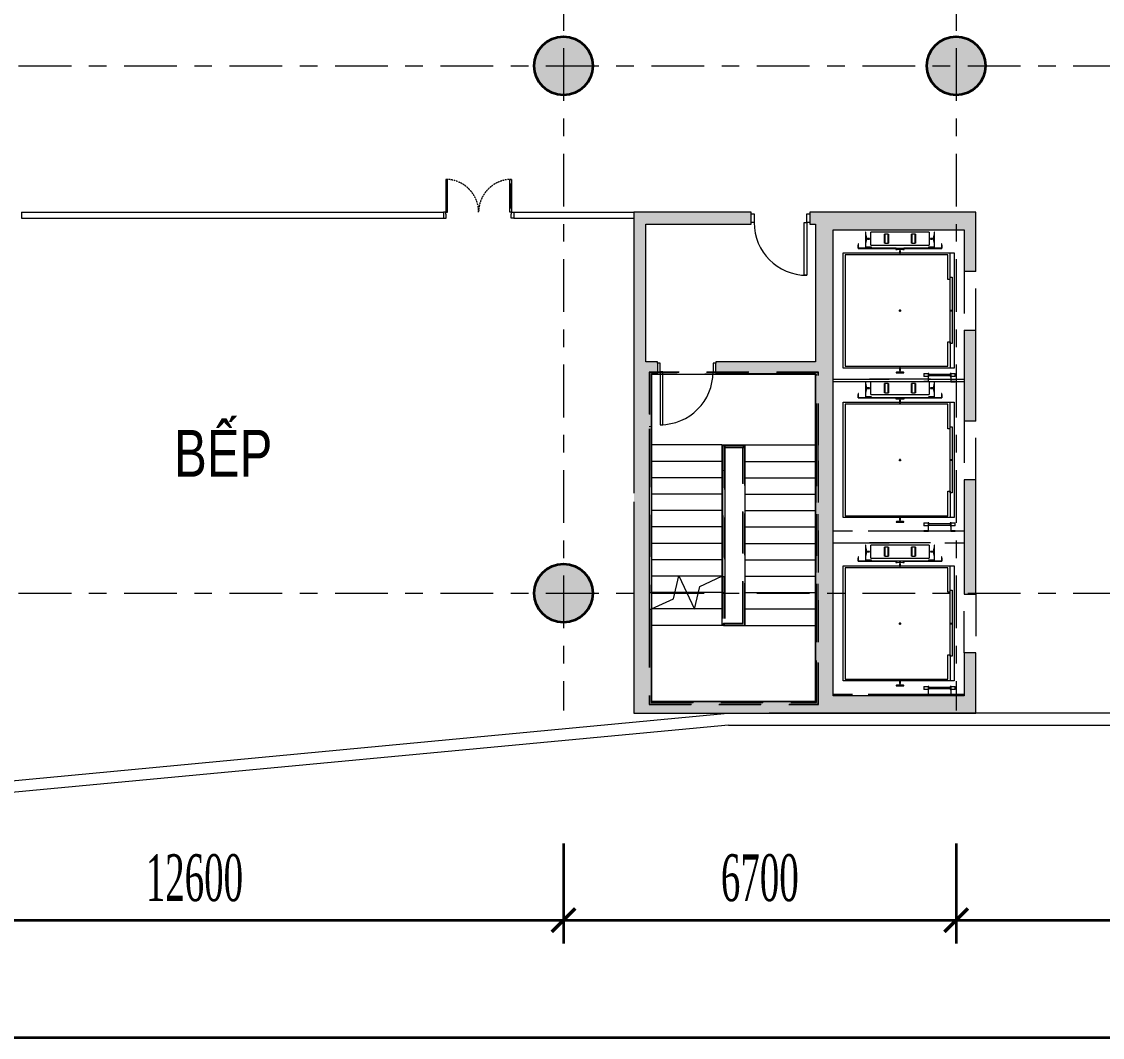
# Model space of a CAD drawing. Header units: millimetres. Extents: x 90964 to 877642, y 656808 to 1438307.
# Drawn here: x 351539 to 369984, y 744473 to 761808 of the extents above; entities that cross this region are included whole.
import ezdxf
from ezdxf.enums import TextEntityAlignment as Align

# ---------------------------------------------------------------- set-up
doc = ezdxf.new("R2010")
doc.units = ezdxf.units.MM
doc.header["$LTSCALE"] = 300
for name, pattern in [('CENTER', [3, 1.5, -0.5, 0.5, -0.5]), ('Dash', [6.35, 3.175, -3.175]), ('HIDDEN2', [0.1875, 0.125, -0.0625]), ('Overhead', [3.96875, 2.38125, -1.5875])]:
    doc.linetypes.add(name, pattern=pattern)
doc.layers.get('Defpoints').update_dxf_attribs({"color": 6})
for name, color, linetype, lineweight in [('A-COT VACH', 2, 'Continuous', 35), ('A-CUA', 25, 'Continuous', 5), ('A-DETL-GENF', 92, 'Overhead', 9), ('A-DETL-MEDM', 33, 'Continuous', 18), ('A-DIM', 125, 'Continuous', 15), ('A-DOOR', 31, 'Continuous', 9), ('A-DOOR-FRAM', 31, 'Continuous', 9), ('A-FLOR-HRAL', 11, 'Continuous', 9), ('A-FLOR-HRAL-MBND', 5, 'Overhead', 9), ('A-GENM', 13, 'Continuous', 9), ('A-HATCH', 251, 'Continuous', 5), ('A-TEXT', 9, 'Continuous', 18), ('A-TRUC', 250, 'CENTER', 5), ('A-WALL', 113, 'Continuous', 9), ('A-WALL-PATT', 111, 'Continuous', 9), ('Q-SPCQ', 91, 'Continuous', 9), ('S-STRS', 31, 'Continuous', 9), ('S-STRS-MBND', 31, 'Overhead', 9)]:
    doc.layers.add(name, color=color, linetype=linetype, lineweight=lineweight)
doc.styles.add('A1-arial', font='arial.ttf', dxfattribs={"width": 0.8})
doc.styles.add('ROMANSssss', font='vntimeh.shx', dxfattribs={"width": 0.55})
doc.dimstyles.new('DIM_1-400 MB', dxfattribs={"dimscale": 400, "dimtxt": 2, "dimasz": 1, "dimexe": 1, "dimexo": 0, "dimgap": 0.8, "dimtad": 1, "dimdec": 0, "dimzin": 0, "dimdsep": 46, "dimtxsty": 'ROMANSssss', "dimblk": 'ARCHTICK', "dimcen": 1, "dimdle": 1, "dimclrd": 256, "dimclre": 256, "dimclrt": 7, "dimadec": 0, "dimazin": 0, "dimtfac": 1, "dimtdec": 0, "dimtix": 1, "dimtofl": 0, "dimtmove": 2, "dimatfit": 3, "dimfxl": 1, "dimtolj": 1, "dimtzin": 0, "dimarcsym": 0})

# ---------------------------------------------------------------- blocks, each defined once
blk = doc.blocks.new('schindler_5500-bim - Lift_one floor-1478749-Option 5 Floor Plans')
at = {"layer": 'A-GENM', "linetype": 'Dash'}
for p, q in [((-1379, -1140), (-1379, 1095)), ((-1379, -1140), (-1379, 1095)), ((1212, 1095), (1212, 942)), ((1212, 1095), (1212, -1140)), ((1212, 866), (1212, 485)), ((1212, 409), (1212, -1140))]:
    blk.add_line(p, q, dxfattribs=at)
at = {"layer": 'A-GENM'}
for p, q in [((-986, -971), (-986, 926)), ((-986, 926), (979, 926)), ((979, 926), (979, 856)), ((979, 926), (979, -971)), ((-534, 856), (-986, 856)), ((-952, 817), (-952, -936)), ((-534, 817), (-952, 817)), ((-534, 816), (-952, 816)), ((-569, 856), (-569, 888)), ((-569, 888), (-3, 888)), ((-3, 856), (-569, 856)), ((-534, 856), (-534, 816)), ((-534, 852), (-534, 817)), ((-3, 888), (-3, 856)), ((2, 856), (2, 888)), ((2, 888), (558, 888)), ((558, 856), (2, 856)), ((533, 816), (533, 856)), ((533, 856), (979, 856)), ((533, 817), (533, 856)), ((533, 856), (979, 856)), ((950, 817), (533, 817)), ((950, 816), (533, 816)), ((558, 888), (558, 856)), ((950, -936), (950, 817)), ((-1078, 587), (-1338, 587)), ((-1338, 587), (-1338, 584)), ((-1338, 584), (-1294, 584)), ((-1294, 584), (-1294, 580)), ((-1294, 580), (-1269, 580)), ((-1269, 580), (-1269, 573)), ((-1269, 573), (-1242, 573)), ((-1265, 576), (-1265, 584)), ((-1265, 584), (-1190, 584)), ((-1190, 584), (-1265, 584)), ((-1265, 584), (-1265, 579)), ((-1259, 576), (-1265, 576)), ((-1262, 577), (-1234, 575)), ((-1242, 573), (-1242, 576)), ((-1232, 573), (-1232, 552)), ((-1224, 552), (-1224, 572)), ((-1221, 575), (-1193, 577)), ((-1213, 576), (-1213, 573)), ((-1213, 573), (-1186, 573)), ((-1190, 576), (-1196, 576)), ((-1190, 584), (-1190, 576)), ((-1190, 579), (-1190, 584)), ((-1186, 580), (-1161, 580)), ((-1186, 573), (-1186, 580)), ((-1161, 580), (-1161, 584)), ((-1161, 584), (-1081, 584)), ((-1063, 714), (-1139, 714)), ((-1139, 714), (-1139, 710)), ((-1139, 710), (-1118, 710)), ((-1118, 710), (-1118, 712)), ((-1118, 712), (-1064, 712)), ((-1081, 584), (-1081, 487)), ((-1078, 487), (-1078, 587)), ((-1064, 712), (-1064, 67)), ((-1063, 71), (-1063, 714)), ((-1379, 522), (-1379, -522)), ((-1379, 500), (-1379, -495)), ((-1338, 500), (-1118, 500)), ((-1338, 500), (-1338, -500)), ((-1232, 534), (-1237, 534)), ((-1232, 552), (-1233, 552)), ((-1233, 552), (-1233, 522)), ((-1233, 522), (-1223, 522)), ((-1223, 552), (-1224, 552)), ((-1223, 522), (-1223, 552)), ((-1218, 534), (-1223, 534)), ((-1118, -500), (-1118, 500)), ((-1081, 487), (-1078, 487)), ((-1305, 266), (-1150, 266)), ((-1305, 266), (-1305, 261)), ((-1305, 261), (-1305, 201)), ((-1150, 261), (-1305, 261)), ((-1305, 201), (-1150, 201)), ((-1305, 201), (-1305, 196)), ((-1150, 196), (-1305, 196)), ((-1150, 266), (-1150, 261)), ((-1150, 201), (-1150, 261)), ((-1150, 201), (-1150, 196)), ((-1064, 67), (-1047, 67)), ((-1043, 71), (-1063, 71)), ((-1053, 64), (-1063, 64)), ((-1063, 64), (-1063, -63)), ((-1045, 10), (-1048, 58)), ((-1047, 67), (-1047, 46)), ((-1047, 46), (-1043, 46)), ((-1043, 46), (-1043, 71)), ((-1022, 5), (-1040, 5)), ((-974, 8), (-1022, 8)), ((-1022, 8), (-1022, 5)), ((-974, -8), (-974, 8)), ((-21, 0), (19, 0)), ((-20, 0), (20, 0)), ((-1, 15), (-1, -15)), ((0, -20), (0, 20)), ((1024, 8), (974, 8)), ((974, 8), (974, -8)), ((1024, 5), (1024, 8)), ((1042, 5), (1024, 5)), ((1050, 59), (1047, 10)), ((1062, 64), (1054, 64)), ((1062, -63), (1062, 64)), ((-1047, -67), (-1064, -67)), ((-1064, -67), (-1064, -712)), ((-1063, -63), (-1052, -63)), ((-1063, -713), (-1063, -71)), ((-1063, -71), (-1043, -71)), ((-1048, -59), (-1045, -10)), ((-1043, -46), (-1047, -46)), ((-1047, -46), (-1047, -67)), ((-1043, -71), (-1043, -46)), ((-1040, -5), (-1022, -5)), ((-1022, -5), (-1022, -8)), ((-1022, -8), (-974, -8)), ((974, -8), (1024, -8)), ((1024, -8), (1024, -5)), ((1024, -5), (1042, -5)), ((1047, -10), (1049, -58)), ((1055, -63), (1062, -63)), ((-1305, -196), (-1150, -196)), ((-1305, -201), (-1305, -196)), ((-1305, -201), (-1305, -261)), ((-1150, -201), (-1305, -201)), ((-1305, -261), (-1150, -261)), ((-1305, -261), (-1305, -266)), ((-1150, -266), (-1305, -266)), ((-1150, -201), (-1150, -196)), ((-1150, -261), (-1150, -201)), ((-1150, -261), (-1150, -266)), ((-1118, -500), (-1338, -500)), ((-1232, -534), (-1237, -534)), ((-1223, -522), (-1233, -522)), ((-1233, -522), (-1233, -552)), ((-1233, -552), (-1232, -552)), ((-1232, -552), (-1232, -573)), ((-1224, -572), (-1224, -552)), ((-1224, -552), (-1223, -552)), ((-1223, -552), (-1223, -522)), ((-1218, -534), (-1223, -534)), ((-1078, -487), (-1081, -487)), ((-1081, -487), (-1081, -584)), ((-1078, -587), (-1078, -487)), ((-1294, -584), (-1338, -584)), ((-1338, -584), (-1338, -587)), ((-1338, -587), (-1078, -587)), ((-1269, -580), (-1294, -580)), ((-1294, -580), (-1294, -584)), ((-1242, -573), (-1269, -573)), ((-1269, -573), (-1269, -580)), ((-1265, -584), (-1265, -576)), ((-1265, -576), (-1255, -576)), ((-1265, -580), (-1265, -584)), ((-1265, -584), (-1190, -584)), ((-1234, -575), (-1262, -577)), ((-1242, -576), (-1242, -573)), ((-1193, -577), (-1221, -575)), ((-1186, -573), (-1213, -573)), ((-1213, -573), (-1213, -576)), ((-1200, -576), (-1190, -576)), ((-1190, -576), (-1190, -584)), ((-1190, -584), (-1190, -580)), ((-1186, -580), (-1186, -573)), ((-1161, -580), (-1186, -580)), ((-1161, -584), (-1161, -580)), ((-1081, -584), (-1161, -584)), ((-1118, -710), (-1139, -710)), ((-1139, -710), (-1139, -713)), ((-1139, -713), (-1063, -713)), ((-1118, -712), (-1118, -710)), ((-1064, -712), (-1118, -712)), ((979, -971), (-986, -971)), ((-952, -936), (950, -936))]:
    blk.add_line(p, q, dxfattribs=at)
for centre, radius, start, end in [((-1262, 580), 2.95, 182.0574, 275.004), ((-1234, 573), 2.64, 0, 90), ((-1221, 572), 2.79, 90, 180), ((-1193, 579), 2.71, 262.5795, 0), ((-1053, 58), 5.01, 0, 90), ((-1040, 10), 4.75, 180, 270), ((1042, 10), 5.01, 270, 0), ((1054, 59), 4.75, 90, 180), ((-1052, -59), 4.75, 270, 0), ((-1040, -10), 5.01, 90, 180), ((1042, -10), 4.75, 0, 90), ((1055, -58), 5.01, 180, 270), ((-1262, -580), 3, 90, 180), ((-1234, -573), 2.84, 270, 360), ((-1221, -572), 3, 180, 270), ((-1193, -580), 2.84, 0, 90)]:
    blk.add_arc(centre, radius, start, end, dxfattribs=at)
at = {"layer": 'Q-SPCQ'}
for p, q in [((1073, 871), (1073, 942)), ((1124, 942), (1073, 942)), ((1124, 942), (1124, 871)), ((1208, 942), (1208, 871)), ((1212, 942), (1208, 942)), ((1212, 866), (1212, 942)), ((1208, 871), (1073, 871)), ((1073, 871), (1073, 866)), ((1073, 866), (1073, 856)), ((1124, 866), (1073, 866)), ((1073, 856), (1124, 856)), ((1089, 856), (1089, 495)), ((1108, 495), (1108, 856)), ((1124, 866), (1212, 866)), ((1124, 856), (1124, 866)), ((1124, 495), (1073, 495)), ((1073, 495), (1073, 485)), ((1073, 485), (1073, 480)), ((1073, 485), (1124, 485)), ((1073, 409), (1073, 480)), ((1073, 480), (1208, 480)), ((1073, 409), (1124, 409)), ((1124, 485), (1124, 495)), ((1212, 485), (1124, 485)), ((1124, 480), (1124, 409)), ((1208, 480), (1208, 409)), ((1208, 409), (1212, 409)), ((1212, 409), (1212, 485)), ((-1045, 15), (-1045, -15)), ((-1055, 0), (-1035, 0))]:
    blk.add_line(p, q, dxfattribs=at)
blk = doc.blocks.new('Railing - Railing-1480369-Option 5 Floor Plans')
at = {"layer": 'A-FLOR-HRAL-MBND'}
for p, q in [((-100059, -9507), (-100176, -9867)), ((-100040, -9545), (-100139, -9848)), ((-99270, -9763), (-100059, -9507)), ((-99280, -9792), (-100040, -9545)), ((-99546, -9705), (-99536, -9677)), ((-97188, -10472), (-99546, -9705)), ((-97150, -10453), (-99536, -9677)), ((-100176, -9867), (-97267, -10813)), ((-100139, -9848), (-97286, -10776)), ((-97286, -10776), (-97188, -10472)), ((-97267, -10813), (-97150, -10453))]:
    blk.add_line(p, q, dxfattribs=at)
blk = doc.blocks.new('Railing - Railing-1480370-Option 5 Floor Plans')
at = {"layer": 'A-FLOR-HRAL-MBND'}
for p, q in [((-100957, -7900), (-101848, -10639)), ((-99682, -8314), (-100957, -7900)), ((-100938, -7937), (-101810, -10620)), ((-99692, -8343), (-100938, -7937)), ((-99425, -8429), (-99692, -8343)), ((-99416, -8401), (-99682, -8314)), ((-99159, -8516), (-99150, -8487)), ((-96762, -9295), (-99159, -8516)), ((-96753, -9267), (-99150, -8487)), ((-96496, -9382), (-96762, -9295)), ((-96487, -9353), (-96753, -9267)), ((-95611, -9669), (-96496, -9382)), ((-95574, -9650), (-96487, -9353)), ((-96484, -12352), (-95611, -9669)), ((-96464, -12390), (-95574, -9650)), ((-101848, -10639), (-100839, -10967)), ((-101810, -10620), (-100830, -10939)), ((-100839, -10967), (-100573, -11054)), ((-100830, -10939), (-100564, -11025)), ((-100573, -11054), (-97644, -12006)), ((-100564, -11025), (-97635, -11978)), ((-97635, -11978), (-96484, -12352)), ((-97644, -12006), (-96464, -12390))]:
    blk.add_line(p, q, dxfattribs=at)
blk = doc.blocks.new('Top Rail Type - Top Rail_Internal_-1480371-Option 5 Floor Plans')
at = {"layer": 'A-FLOR-HRAL'}
for p, q in [((-97138, -10451), (-97600, -10301)), ((-97613, -10339), (-97151, -10489))]:
    blk.add_line(p, q, dxfattribs=at)
at = {"layer": 'A-FLOR-HRAL', "flags": 128}
blk.add_lwpolyline([(-97560, -10339), (-97557, -10336), (-97557, -10332)], dxfattribs=at)
blk = doc.blocks.new('Top Rail Type - Top Rail_Internal_-V14-Option 5 Floor Plans')
at = {"layer": 'A-FLOR-HRAL', "linetype": 'Overhead'}
for p, q in [((-100069, -9519), (-100183, -9871)), ((-100031, -9532), (-100132, -9845)), ((-100031, -9532), (-100069, -9519)), ((-100056, -9545), (-100043, -9507)), ((-99281, -9797), (-100056, -9545)), ((-99269, -9758), (-100043, -9507)), ((-99547, -9710), (-99535, -9672)), ((-97194, -10475), (-99547, -9710)), ((-97144, -10450), (-99535, -9672)), ((-100183, -9871), (-97283, -10814)), ((-100132, -9845), (-97271, -10775)), ((-97296, -10788), (-97194, -10475)), ((-97258, -10801), (-97144, -10450)), ((-97296, -10788), (-97258, -10801)), ((-97271, -10775), (-97283, -10814))]:
    blk.add_line(p, q, dxfattribs=at)
at = {"layer": 'A-FLOR-HRAL'}
for p, q in [((-99269, -9758), (-99281, -9797)), ((-97138, -10451), (-99269, -9758)), ((-97151, -10489), (-99281, -9797)), ((-97151, -10489), (-97138, -10451))]:
    blk.add_line(p, q, dxfattribs=at)
blk = doc.blocks.new('Top Rail Type - Top Rail_Internal_-V15-Option 5 Floor Plans')
at = {"layer": 'A-FLOR-HRAL', "linetype": 'Overhead'}
for p, q in [((-100960, -7893), (-101854, -10642)), ((-99681, -8309), (-100960, -7893)), ((-100934, -7944), (-101804, -10617)), ((-99693, -8347), (-100934, -7944)), ((-99427, -8434), (-99693, -8347)), ((-99414, -8396), (-99681, -8309)), ((-99161, -8521), (-99148, -8482)), ((-96485, -9348), (-99148, -8482)), ((-96498, -9386), (-99161, -8521)), ((-95618, -9673), (-96498, -9386)), ((-95567, -9647), (-96485, -9348)), ((-96487, -12346), (-95618, -9673)), ((-96461, -12396), (-95567, -9647)), ((-101854, -10642), (-100841, -10972)), ((-101804, -10617), (-100829, -10934)), ((-100841, -10972), (-97646, -12011)), ((-100829, -10934), (-97633, -11973)), ((-97633, -11973), (-96487, -12346)), ((-97646, -12011), (-96461, -12396))]:
    blk.add_line(p, q, dxfattribs=at)
at = {"layer": 'A-FLOR-HRAL'}
for p, q in [((-99414, -8396), (-99427, -8434)), ((-97177, -9166), (-99427, -8434)), ((-97164, -9128), (-99414, -8396))]:
    blk.add_line(p, q, dxfattribs=at)
blk = doc.blocks.new('M_Door-Opening - 1000 X 2100mm-720239-Option 5 Floor Plans')
at = {"layer": 'A-DETL-GENF'}
for p, q in [((492, 100), (-508, 100)), ((-508, -100), (492, -100))]:
    blk.add_line(p, q, dxfattribs=at)
at = {"layer": 'A-DETL-MEDM'}
for p, q in [((-508, 100), (-508, -100)), ((492, -100), (492, 100))]:
    blk.add_line(p, q, dxfattribs=at)
blk = doc.blocks.new('M_Door-Opening - 1000 X 2100mm-720273-Option 5 Floor Plans')
at = {"layer": 'A-DETL-GENF'}
for p, q in [((-508, 100), (492, 100)), ((492, -100), (-508, -100))]:
    blk.add_line(p, q, dxfattribs=at)
at = {"layer": 'A-DETL-MEDM'}
for p, q in [((-508, -100), (-508, 100)), ((492, 100), (492, -100))]:
    blk.add_line(p, q, dxfattribs=at)
blk = doc.blocks.new('M_Door-Passage-Single-Flush - M_Door-Passage-Single-Flush-718217-Option 5 Floor Plans')
at = {"layer": 'A-DOOR'}
for p, q in [((450, 981.35), (405, 981.35)), ((405, 981.35), (405, 81.35)), ((450, 81.35), (450, 981.35)), ((405, 81.35), (450, 81.35))]:
    blk.add_line(p, q, dxfattribs=at)
blk.add_arc((450, 81.35), 900, 90, 180, dxfattribs=at)
at = {"layer": 'A-DOOR-FRAM'}
for p, q in [((-450, 81.35), (-500, 81.35)), ((-500, 81.35), (-500, -68.65)), ((-450, -68.65), (-450, 81.35)), ((450, 81.35), (450, -68.65)), ((500, 81.35), (450, 81.35)), ((500, -68.65), (500, 81.35)), ((-500, -68.65), (-450, -68.65)), ((450, -68.65), (500, -68.65))]:
    blk.add_line(p, q, dxfattribs=at)
blk = doc.blocks.new('M_Door-Passage-Single-Flush - M_Door-Passage-Single-Flush-756115-Option 5 Floor Plans')
at = {"layer": 'A-DOOR'}
for p, q in [((405, -81.35), (450, -81.35)), ((405, -981.35), (405, -81.35)), ((450, -81.35), (450, -981.35)), ((450, -981.35), (405, -981.35))]:
    blk.add_line(p, q, dxfattribs=at)
blk.add_arc((450, -81.35), 900, 180, 270, dxfattribs=at)
at = {"layer": 'A-DOOR-FRAM'}
for p, q in [((-500, 68.65), (-450, 68.65)), ((-500, -81.35), (-500, 68.65)), ((-450, 68.65), (-450, -81.35)), ((450, 68.65), (500, 68.65)), ((450, -81.35), (450, 68.65)), ((500, 68.65), (500, -81.35)), ((-450, -81.35), (-500, -81.35)), ((500, -81.35), (450, -81.35))]:
    blk.add_line(p, q, dxfattribs=at)
blk = doc.blocks.new('schindler_5500-bim - Lift_one floor-V5-Option 5 Floor Plans')
at = {"layer": 'A-GENM', "linetype": 'Dash'}
for p, q in [((-1379, 871), (-1379, 1095)), ((-1379, -1140), (-1379, 1095)), ((1212, 1095), (1212, 942)), ((1212, 1095), (1212, -1140)), ((-1379, 485), (-1379, 866)), ((1212, 866), (1212, 485)), ((-1379, -1140), (-1379, 480)), ((1212, 409), (1212, -1140))]:
    blk.add_line(p, q, dxfattribs=at)
at = {"layer": 'A-GENM'}
for p, q in [((-986, -971), (-986, 926)), ((-986, 926), (979, 926)), ((979, 926), (979, 856)), ((979, 926), (979, -971)), ((-534, 856), (-986, 856)), ((-952, 817), (-952, -936)), ((-534, 817), (-952, 817)), ((-534, 816), (-952, 816)), ((-569, 856), (-569, 888)), ((-569, 888), (-3, 888)), ((-3, 856), (-569, 856)), ((-534, 856), (-534, 816)), ((-534, 852), (-534, 817)), ((-3, 888), (-3, 856)), ((2, 856), (2, 888)), ((2, 888), (558, 888)), ((558, 856), (2, 856)), ((533, 816), (533, 856)), ((533, 856), (979, 856)), ((533, 817), (533, 856)), ((533, 856), (979, 856)), ((950, 817), (533, 817)), ((950, 816), (533, 816)), ((558, 888), (558, 856)), ((950, -936), (950, 817)), ((-1078, 587), (-1338, 587)), ((-1338, 587), (-1338, 584)), ((-1338, 584), (-1294, 584)), ((-1294, 584), (-1294, 580)), ((-1294, 580), (-1269, 580)), ((-1269, 580), (-1269, 573)), ((-1269, 573), (-1242, 573)), ((-1265, 576), (-1265, 584)), ((-1265, 584), (-1190, 584)), ((-1190, 584), (-1265, 584)), ((-1265, 584), (-1265, 579)), ((-1259, 576), (-1265, 576)), ((-1262, 577), (-1234, 575)), ((-1242, 573), (-1242, 576)), ((-1232, 573), (-1232, 552)), ((-1224, 552), (-1224, 572)), ((-1221, 575), (-1193, 577)), ((-1213, 576), (-1213, 573)), ((-1213, 573), (-1186, 573)), ((-1190, 576), (-1196, 576)), ((-1190, 584), (-1190, 576)), ((-1190, 579), (-1190, 584)), ((-1186, 580), (-1161, 580)), ((-1186, 573), (-1186, 580)), ((-1161, 580), (-1161, 584)), ((-1161, 584), (-1081, 584)), ((-1063, 714), (-1139, 714)), ((-1139, 714), (-1139, 710)), ((-1139, 710), (-1118, 710)), ((-1118, 710), (-1118, 712)), ((-1118, 712), (-1064, 712)), ((-1081, 584), (-1081, 487)), ((-1078, 487), (-1078, 587)), ((-1064, 712), (-1064, 67)), ((-1063, 71), (-1063, 714)), ((-1379, 522), (-1379, -522)), ((-1379, 500), (-1379, -495)), ((-1338, 500), (-1118, 500)), ((-1338, 500), (-1338, -500)), ((-1232, 534), (-1237, 534)), ((-1232, 552), (-1233, 552)), ((-1233, 552), (-1233, 522)), ((-1233, 522), (-1223, 522)), ((-1223, 552), (-1224, 552)), ((-1223, 522), (-1223, 552)), ((-1218, 534), (-1223, 534)), ((-1118, -500), (-1118, 500)), ((-1081, 487), (-1078, 487)), ((-1305, 266), (-1150, 266)), ((-1305, 266), (-1305, 261)), ((-1305, 261), (-1305, 201)), ((-1150, 261), (-1305, 261)), ((-1305, 201), (-1150, 201)), ((-1305, 201), (-1305, 196)), ((-1150, 196), (-1305, 196)), ((-1150, 266), (-1150, 261)), ((-1150, 201), (-1150, 261)), ((-1150, 201), (-1150, 196)), ((-1064, 67), (-1047, 67)), ((-1043, 71), (-1063, 71)), ((-1053, 64), (-1063, 64)), ((-1063, 64), (-1063, -63)), ((-1045, 10), (-1048, 58)), ((-1047, 67), (-1047, 46)), ((-1047, 46), (-1043, 46)), ((-1043, 46), (-1043, 71)), ((-1022, 5), (-1040, 5)), ((-974, 8), (-1022, 8)), ((-1022, 8), (-1022, 5)), ((-974, -8), (-974, 8)), ((-21, 0), (19, 0)), ((-20, 0), (20, 0)), ((-1, 15), (-1, -15)), ((0, -20), (0, 20)), ((1024, 8), (974, 8)), ((974, 8), (974, -8)), ((1024, 5), (1024, 8)), ((1042, 5), (1024, 5)), ((1050, 59), (1047, 10)), ((1062, 64), (1054, 64)), ((1062, -63), (1062, 64)), ((-1047, -67), (-1064, -67)), ((-1064, -67), (-1064, -712)), ((-1063, -63), (-1052, -63)), ((-1063, -713), (-1063, -71)), ((-1063, -71), (-1043, -71)), ((-1048, -59), (-1045, -10)), ((-1043, -46), (-1047, -46)), ((-1047, -46), (-1047, -67)), ((-1043, -71), (-1043, -46)), ((-1040, -5), (-1022, -5)), ((-1022, -5), (-1022, -8)), ((-1022, -8), (-974, -8)), ((974, -8), (1024, -8)), ((1024, -8), (1024, -5)), ((1024, -5), (1042, -5)), ((1047, -10), (1049, -58)), ((1055, -63), (1062, -63)), ((-1305, -196), (-1150, -196)), ((-1305, -201), (-1305, -196)), ((-1305, -201), (-1305, -261)), ((-1150, -201), (-1305, -201)), ((-1305, -261), (-1150, -261)), ((-1305, -261), (-1305, -266)), ((-1150, -266), (-1305, -266)), ((-1150, -201), (-1150, -196)), ((-1150, -261), (-1150, -201)), ((-1150, -261), (-1150, -266)), ((-1118, -500), (-1338, -500)), ((-1232, -534), (-1237, -534)), ((-1223, -522), (-1233, -522)), ((-1233, -522), (-1233, -552)), ((-1233, -552), (-1232, -552)), ((-1232, -552), (-1232, -573)), ((-1224, -572), (-1224, -552)), ((-1224, -552), (-1223, -552)), ((-1223, -552), (-1223, -522)), ((-1218, -534), (-1223, -534)), ((-1078, -487), (-1081, -487)), ((-1081, -487), (-1081, -584)), ((-1078, -587), (-1078, -487)), ((-1294, -584), (-1338, -584)), ((-1338, -584), (-1338, -587)), ((-1338, -587), (-1078, -587)), ((-1269, -580), (-1294, -580)), ((-1294, -580), (-1294, -584)), ((-1242, -573), (-1269, -573)), ((-1269, -573), (-1269, -580)), ((-1265, -584), (-1265, -576)), ((-1265, -576), (-1255, -576)), ((-1265, -580), (-1265, -584)), ((-1265, -584), (-1190, -584)), ((-1234, -575), (-1262, -577)), ((-1242, -576), (-1242, -573)), ((-1193, -577), (-1221, -575)), ((-1186, -573), (-1213, -573)), ((-1213, -573), (-1213, -576)), ((-1200, -576), (-1190, -576)), ((-1190, -576), (-1190, -584)), ((-1190, -584), (-1190, -580)), ((-1186, -580), (-1186, -573)), ((-1161, -580), (-1186, -580)), ((-1161, -584), (-1161, -580)), ((-1081, -584), (-1161, -584)), ((-1118, -710), (-1139, -710)), ((-1139, -710), (-1139, -713)), ((-1139, -713), (-1063, -713)), ((-1118, -712), (-1118, -710)), ((-1064, -712), (-1118, -712)), ((979, -971), (-986, -971)), ((-952, -936), (950, -936))]:
    blk.add_line(p, q, dxfattribs=at)
for centre, radius, start, end in [((-1262, 580), 2.95, 182.0574, 275.004), ((-1234, 573), 2.64, 0, 90), ((-1221, 572), 2.79, 90, 180), ((-1193, 579), 2.71, 262.5795, 0), ((-1053, 58), 5.01, 0, 90), ((-1040, 10), 4.75, 180, 270), ((1042, 10), 5.01, 270, 0), ((1054, 59), 4.75, 90, 180), ((-1052, -59), 4.75, 270, 0), ((-1040, -10), 5.01, 90, 180), ((1042, -10), 4.75, 0, 90), ((1055, -58), 5.01, 180, 270), ((-1262, -580), 3, 90, 180), ((-1234, -573), 2.84, 270, 360), ((-1221, -572), 3, 180, 270), ((-1193, -580), 2.84, 0, 90)]:
    blk.add_arc(centre, radius, start, end, dxfattribs=at)
at = {"layer": 'Q-SPCQ'}
for p, q in [((1073, 871), (1073, 942)), ((1124, 942), (1073, 942)), ((1124, 942), (1124, 871)), ((1208, 942), (1208, 871)), ((1212, 942), (1208, 942)), ((1212, 866), (1212, 942)), ((1208, 871), (1073, 871)), ((1073, 871), (1073, 866)), ((1073, 866), (1073, 856)), ((1124, 866), (1073, 866)), ((1073, 856), (1124, 856)), ((1089, 856), (1089, 495)), ((1108, 495), (1108, 856)), ((1124, 866), (1212, 866)), ((1124, 856), (1124, 866)), ((1124, 495), (1073, 495)), ((1073, 495), (1073, 485)), ((1073, 485), (1073, 480)), ((1073, 485), (1124, 485)), ((1073, 409), (1073, 480)), ((1073, 480), (1208, 480)), ((1073, 409), (1124, 409)), ((1124, 485), (1124, 495)), ((1212, 485), (1124, 485)), ((1124, 480), (1124, 409)), ((1208, 480), (1208, 409)), ((1208, 409), (1212, 409)), ((1212, 409), (1212, 485)), ((-1045, 15), (-1045, -15)), ((-1055, 0), (-1035, 0))]:
    blk.add_line(p, q, dxfattribs=at)
blk = doc.blocks.new('schindler_5500-bim - Lift_one floor-V6-Option 5 Floor Plans')
at = {"layer": 'A-GENM'}
for p, q in [((-986, -971), (-986, 926)), ((-986, 926), (979, 926)), ((979, 926), (979, 856)), ((979, 926), (979, -971)), ((-534, 856), (-986, 856)), ((-952, 817), (-952, -936)), ((-534, 817), (-952, 817)), ((-534, 816), (-952, 816)), ((-569, 856), (-569, 888)), ((-569, 888), (-3, 888)), ((-3, 856), (-569, 856)), ((-534, 856), (-534, 816)), ((-534, 852), (-534, 817)), ((-3, 888), (-3, 856)), ((2, 856), (2, 888)), ((2, 888), (558, 888)), ((558, 856), (2, 856)), ((533, 816), (533, 856)), ((533, 856), (979, 856)), ((533, 817), (533, 856)), ((533, 856), (979, 856)), ((950, 817), (533, 817)), ((950, 816), (533, 816)), ((558, 888), (558, 856)), ((950, -936), (950, 817)), ((-1078, 587), (-1338, 587)), ((-1338, 587), (-1338, 584)), ((-1338, 584), (-1294, 584)), ((-1294, 584), (-1294, 580)), ((-1294, 580), (-1269, 580)), ((-1269, 580), (-1269, 573)), ((-1269, 573), (-1242, 573)), ((-1265, 576), (-1265, 584)), ((-1265, 584), (-1190, 584)), ((-1190, 584), (-1265, 584)), ((-1265, 584), (-1265, 579)), ((-1259, 576), (-1265, 576)), ((-1262, 577), (-1234, 575)), ((-1242, 573), (-1242, 576)), ((-1232, 573), (-1232, 552)), ((-1224, 552), (-1224, 572)), ((-1221, 575), (-1193, 577)), ((-1213, 576), (-1213, 573)), ((-1213, 573), (-1186, 573)), ((-1190, 576), (-1196, 576)), ((-1190, 584), (-1190, 576)), ((-1190, 579), (-1190, 584)), ((-1186, 580), (-1161, 580)), ((-1186, 573), (-1186, 580)), ((-1161, 580), (-1161, 584)), ((-1161, 584), (-1081, 584)), ((-1063, 714), (-1139, 714)), ((-1139, 714), (-1139, 710)), ((-1139, 710), (-1118, 710)), ((-1118, 710), (-1118, 712)), ((-1118, 712), (-1064, 712)), ((-1081, 584), (-1081, 487)), ((-1078, 487), (-1078, 587)), ((-1064, 712), (-1064, 67)), ((-1063, 71), (-1063, 714)), ((-1338, 500), (-1118, 500)), ((-1338, 500), (-1338, -500)), ((-1232, 534), (-1237, 534)), ((-1232, 552), (-1233, 552)), ((-1233, 552), (-1233, 522)), ((-1233, 522), (-1223, 522)), ((-1223, 552), (-1224, 552)), ((-1223, 522), (-1223, 552)), ((-1218, 534), (-1223, 534)), ((-1118, -500), (-1118, 500)), ((-1081, 487), (-1078, 487)), ((-1305, 266), (-1150, 266)), ((-1305, 266), (-1305, 261)), ((-1305, 261), (-1305, 201)), ((-1150, 261), (-1305, 261)), ((-1305, 201), (-1150, 201)), ((-1305, 201), (-1305, 196)), ((-1150, 196), (-1305, 196)), ((-1150, 266), (-1150, 261)), ((-1150, 201), (-1150, 261)), ((-1150, 201), (-1150, 196)), ((-1064, 67), (-1047, 67)), ((-1043, 71), (-1063, 71)), ((-1053, 64), (-1063, 64)), ((-1063, 64), (-1063, -63)), ((-1045, 10), (-1048, 58)), ((-1047, 67), (-1047, 46)), ((-1047, 46), (-1043, 46)), ((-1043, 46), (-1043, 71)), ((-1022, 5), (-1040, 5)), ((-974, 8), (-1022, 8)), ((-1022, 8), (-1022, 5)), ((-974, -8), (-974, 8)), ((-21, 0), (19, 0)), ((-20, 0), (20, 0)), ((-1, 15), (-1, -15)), ((0, -20), (0, 20)), ((1024, 8), (974, 8)), ((974, 8), (974, -8)), ((1024, 5), (1024, 8)), ((1042, 5), (1024, 5)), ((1050, 59), (1047, 10)), ((1062, 64), (1054, 64)), ((1062, -63), (1062, 64)), ((-1047, -67), (-1064, -67)), ((-1064, -67), (-1064, -712)), ((-1063, -63), (-1052, -63)), ((-1063, -713), (-1063, -71)), ((-1063, -71), (-1043, -71)), ((-1048, -59), (-1045, -10)), ((-1043, -46), (-1047, -46)), ((-1047, -46), (-1047, -67)), ((-1043, -71), (-1043, -46)), ((-1040, -5), (-1022, -5)), ((-1022, -5), (-1022, -8)), ((-1022, -8), (-974, -8)), ((974, -8), (1024, -8)), ((1024, -8), (1024, -5)), ((1024, -5), (1042, -5)), ((1047, -10), (1049, -58)), ((1055, -63), (1062, -63)), ((-1305, -196), (-1150, -196)), ((-1305, -201), (-1305, -196)), ((-1305, -201), (-1305, -261)), ((-1150, -201), (-1305, -201)), ((-1305, -261), (-1150, -261)), ((-1305, -261), (-1305, -266)), ((-1150, -266), (-1305, -266)), ((-1150, -201), (-1150, -196)), ((-1150, -261), (-1150, -201)), ((-1150, -261), (-1150, -266)), ((-1118, -500), (-1338, -500)), ((-1232, -534), (-1237, -534)), ((-1223, -522), (-1233, -522)), ((-1233, -522), (-1233, -552)), ((-1233, -552), (-1232, -552)), ((-1232, -552), (-1232, -573)), ((-1224, -572), (-1224, -552)), ((-1224, -552), (-1223, -552)), ((-1223, -552), (-1223, -522)), ((-1218, -534), (-1223, -534)), ((-1078, -487), (-1081, -487)), ((-1081, -487), (-1081, -584)), ((-1078, -587), (-1078, -487)), ((-1294, -584), (-1338, -584)), ((-1338, -584), (-1338, -587)), ((-1338, -587), (-1078, -587)), ((-1269, -580), (-1294, -580)), ((-1294, -580), (-1294, -584)), ((-1242, -573), (-1269, -573)), ((-1269, -573), (-1269, -580)), ((-1265, -584), (-1265, -576)), ((-1265, -576), (-1255, -576)), ((-1265, -580), (-1265, -584)), ((-1265, -584), (-1190, -584)), ((-1234, -575), (-1262, -577)), ((-1242, -576), (-1242, -573)), ((-1193, -577), (-1221, -575)), ((-1186, -573), (-1213, -573)), ((-1213, -573), (-1213, -576)), ((-1200, -576), (-1190, -576)), ((-1190, -576), (-1190, -584)), ((-1190, -584), (-1190, -580)), ((-1186, -580), (-1186, -573)), ((-1161, -580), (-1186, -580)), ((-1161, -584), (-1161, -580)), ((-1081, -584), (-1161, -584)), ((-1118, -710), (-1139, -710)), ((-1139, -710), (-1139, -713)), ((-1139, -713), (-1063, -713)), ((-1118, -712), (-1118, -710)), ((-1064, -712), (-1118, -712)), ((979, -971), (-986, -971)), ((-952, -936), (950, -936))]:
    blk.add_line(p, q, dxfattribs=at)
at = {"layer": 'A-GENM', "linetype": 'Dash'}
for p, q in [((1212, 1095), (1212, 942)), ((1212, 1095), (1212, 587)), ((1212, 866), (1212, 587)), ((1212, 584), (1212, 500)), ((1212, 584), (1212, 500)), ((1212, -500), (1212, -584)), ((1212, -500), (1212, -584)), ((1212, -587), (1212, -1140)), ((1212, -587), (1212, -1140))]:
    blk.add_line(p, q, dxfattribs=at)
at = {"layer": 'A-GENM'}
for centre, radius, start, end in [((-1262, 580), 2.95, 182.0574, 275.004), ((-1234, 573), 2.64, 0, 90), ((-1221, 572), 2.79, 90, 180), ((-1193, 579), 2.71, 262.5795, 0), ((-1053, 58), 5.01, 0, 90), ((-1040, 10), 4.75, 180, 270), ((1042, 10), 5.01, 270, 0), ((1054, 59), 4.75, 90, 180), ((-1052, -59), 4.75, 270, 0), ((-1040, -10), 5.01, 90, 180), ((1042, -10), 4.75, 0, 90), ((1055, -58), 5.01, 180, 270), ((-1262, -580), 3, 90, 180), ((-1234, -573), 2.84, 270, 360), ((-1221, -572), 3, 180, 270), ((-1193, -580), 2.84, 0, 90)]:
    blk.add_arc(centre, radius, start, end, dxfattribs=at)
at = {"layer": 'Q-SPCQ'}
for p, q in [((1073, 871), (1073, 942)), ((1124, 942), (1073, 942)), ((1124, 942), (1124, 871)), ((1208, 942), (1208, 871)), ((1212, 942), (1208, 942)), ((1212, 866), (1212, 942)), ((1208, 871), (1073, 871)), ((1073, 871), (1073, 866)), ((1073, 866), (1073, 856)), ((1124, 866), (1073, 866)), ((1073, 856), (1124, 856)), ((1089, 856), (1089, 495)), ((1108, 495), (1108, 856)), ((1124, 866), (1212, 866)), ((1124, 856), (1124, 866)), ((1124, 495), (1073, 495)), ((1073, 495), (1073, 485)), ((1073, 485), (1073, 480)), ((1073, 485), (1124, 485)), ((1073, 409), (1073, 480)), ((1073, 480), (1208, 480)), ((1073, 409), (1124, 409)), ((1124, 485), (1124, 495)), ((1212, 485), (1124, 485)), ((1124, 480), (1124, 409)), ((1208, 480), (1208, 409)), ((1208, 409), (1212, 409)), ((-1045, 15), (-1045, -15)), ((-1055, 0), (-1035, 0))]:
    blk.add_line(p, q, dxfattribs=at)
blk = doc.blocks.new('_ArchTick')
at = {"color": 0, "linetype": 'ByBlock', "const_width": 0.15}
blk.add_lwpolyline([(-0.5, -0.5), (0.5, 0.5)], dxfattribs=at)
blk = doc.blocks.new('*D327')
at = {"layer": 'A-DIM', "lineweight": -2, "transparency": 16777216}
for p, q in [((335588, 1095259), (335588, 1091552)), ((411988, 1095259), (411988, 1091552)), ((335188, 1091952), (412388, 1091952))]:
    blk.add_line(p, q, dxfattribs=at)
at = {"layer": 'Defpoints', "color": 0, "transparency": 16777216}
for p in [(335588, 1095259), (411988, 1095259), (411988, 1091952)]:
    blk.add_point(p, dxfattribs=at)
at = {"layer": 'A-DIM', "lineweight": -2, "transparency": 16777216, "xscale": 400, "yscale": 400, "zscale": 400, "rotation": 180}
blk.add_blockref('_ArchTick', (335588, 1091952), dxfattribs=at)
at = {"layer": 'A-DIM', "lineweight": -2, "transparency": 16777216, "xscale": 400, "yscale": 400, "zscale": 400}
blk.add_blockref('_ArchTick', (411988, 1091952), dxfattribs=at)
at = {"layer": 'A-DIM', "color": 7, "transparency": 16777216, "insert": (373788, 1092672), "char_height": 800, "attachment_point": 5, "style": 'ROMANSssss'}
blk.add_mtext('\\A1;76400', dxfattribs=at)
blk = doc.blocks.new('*D329')
at = {"layer": 'A-DIM', "lineweight": -2, "transparency": 16777216}
for p, q in [((348188, 1095259), (348188, 1093552)), ((360788, 1095259), (360788, 1093552)), ((347788, 1093952), (361188, 1093952))]:
    blk.add_line(p, q, dxfattribs=at)
at = {"layer": 'Defpoints', "color": 0, "transparency": 16777216}
for p in [(348188, 1095259), (360788, 1095259), (360788, 1093952)]:
    blk.add_point(p, dxfattribs=at)
at = {"layer": 'A-DIM', "lineweight": -2, "transparency": 16777216, "xscale": 400, "yscale": 400, "zscale": 400, "rotation": 180}
blk.add_blockref('_ArchTick', (348188, 1093952), dxfattribs=at)
at = {"layer": 'A-DIM', "lineweight": -2, "transparency": 16777216, "xscale": 400, "yscale": 400, "zscale": 400}
blk.add_blockref('_ArchTick', (360788, 1093952), dxfattribs=at)
at = {"layer": 'A-DIM', "color": 7, "transparency": 16777216, "insert": (354488, 1094672), "char_height": 800, "attachment_point": 5, "style": 'ROMANSssss'}
blk.add_mtext('\\A1;12600', dxfattribs=at)
blk = doc.blocks.new('*D330')
at = {"layer": 'A-DIM', "lineweight": -2, "transparency": 16777216}
for p, q in [((360788, 1095259), (360788, 1093552)), ((367488, 1095259), (367488, 1093552)), ((360388, 1093952), (367888, 1093952))]:
    blk.add_line(p, q, dxfattribs=at)
at = {"layer": 'Defpoints', "color": 0, "transparency": 16777216}
for p in [(360788, 1095259), (367488, 1095259), (367488, 1093952)]:
    blk.add_point(p, dxfattribs=at)
at = {"layer": 'A-DIM', "lineweight": -2, "transparency": 16777216, "xscale": 400, "yscale": 400, "zscale": 400, "rotation": 180}
blk.add_blockref('_ArchTick', (360788, 1093952), dxfattribs=at)
at = {"layer": 'A-DIM', "lineweight": -2, "transparency": 16777216, "xscale": 400, "yscale": 400, "zscale": 400}
blk.add_blockref('_ArchTick', (367488, 1093952), dxfattribs=at)
at = {"layer": 'A-DIM', "color": 7, "transparency": 16777216, "insert": (364138, 1094672), "char_height": 800, "attachment_point": 5, "style": 'ROMANSssss'}
blk.add_mtext('\\A1;6700', dxfattribs=at)
blk = doc.blocks.new('*D331')
at = {"layer": 'A-DIM', "lineweight": -2, "transparency": 16777216}
for p, q in [((367488, 1095259), (367488, 1093552)), ((380088, 1095259), (380088, 1093552)), ((367088, 1093952), (380488, 1093952))]:
    blk.add_line(p, q, dxfattribs=at)
at = {"layer": 'Defpoints', "color": 0, "transparency": 16777216}
for p in [(367488, 1095259), (380088, 1095259), (380088, 1093952)]:
    blk.add_point(p, dxfattribs=at)
at = {"layer": 'A-DIM', "lineweight": -2, "transparency": 16777216, "xscale": 400, "yscale": 400, "zscale": 400, "rotation": 180}
blk.add_blockref('_ArchTick', (367488, 1093952), dxfattribs=at)
at = {"layer": 'A-DIM', "lineweight": -2, "transparency": 16777216, "xscale": 400, "yscale": 400, "zscale": 400}
blk.add_blockref('_ArchTick', (380088, 1093952), dxfattribs=at)
at = {"layer": 'A-DIM', "color": 7, "transparency": 16777216, "insert": (373788, 1094672), "char_height": 800, "attachment_point": 5, "style": 'ROMANSssss'}
blk.add_mtext('\\A1;12600', dxfattribs=at)
blk = doc.blocks.new('*U141')
for p, q in [((-1510, 650), (-1550, 650)), ((-1530, 100), (-1530, 650)), ((-90, 650), (-50, 650)), ((-70, 100), (-70, 650)), ((-1510, 100), (-1550, 100)), ((-90, 100), (-50, 100))]:
    blk.add_line(p, q)
for points in [[(-1550, 0), (-1510, 0), (-1510, 750), (-1550, 750)], [(-50, 0), (-90, 0), (-90, 750), (-50, 750)], [(0, -133), (-60, -133), (-60, -40), (-50, -40), (-50, 0), (0, 0)], [(-1600, -133), (-1540, -133), (-1540, -40), (-1550, -40), (-1550, 0), (-1600, 0)]]:
    blk.add_lwpolyline(points, close=True)
at = {"linetype": 'HIDDEN2'}
for centre, start, end in [((-1550, 0), 0, 90), ((-50, 0), 90, 180)]:
    blk.add_arc(centre, 750, start, end, dxfattribs=at)
blk = doc.blocks.new('DIM TC')
at = {"layer": 'A-DIM'}
for base, p1, p2, picture, middle in [((411987.6, 1091952.2), (335587.6, 1095259.5), (411987.6, 1095259.5), '*D327', (373787.6, 1092672.2)), ((360787.7, 1093952.2), (348187.6, 1095259.5), (360787.7, 1095259.5), '*D329', (354487.7, 1094672.2)), ((367487.6, 1093952.2), (360787.7, 1095259.5), (367487.6, 1095259.5), '*D330', (364137.6, 1094672.2)), ((380087.6, 1093952.2), (367487.6, 1095259.5), (380087.6, 1095259.5), '*D331', (373787.6, 1094672.2))]:
    dim = blk.add_linear_dim(base=base, p1=p1, p2=p2, dimstyle='DIM_1-400 MB', dxfattribs=at)
    dim.commit()
    dim.dimension.update_dxf_attribs({"geometry": picture, "text_midpoint": middle})

msp = doc.modelspace()

# ---------------------------------------------------------------- hatches: boundary and pattern name
at = {"layer": 'A-HATCH'}
h = msp.add_hatch(color=256, dxfattribs=at)
h.dxf.hatch_style = 1
edge = h.paths.add_edge_path()
edge.add_arc((380087.6, 761053.8), 500, 0, 360)
edge = h.paths.add_edge_path()
edge.add_arc((367487.6, 761053.8), 500, 0, 360)
edge = h.paths.add_edge_path()
edge.add_arc((360787.7, 761053.8), 500, 0, 360)
edge = h.paths.add_edge_path()
edge.add_arc((360787.7, 752053.8), 500, 0, 360)
edge = h.paths.add_edge_path()
edge.add_arc((348187.6, 752053.8), 500, 0, 360)
edge = h.paths.add_edge_path()
edge.add_arc((348187.6, 761053.8), 500, 0, 360)
edge = h.paths.add_edge_path()
edge.add_arc((348187.6, 770053.8), 500, 0, 360)
edge = h.paths.add_edge_path()
edge.add_arc((354487.7, 777437.4), 500, 0, 360)
edge = h.paths.add_edge_path()
edge.add_arc((360787.7, 770053.8), 500, 0, 360)
at = {"layer": 'A-WALL-PATT'}
h = msp.add_hatch(color=256, dxfattribs=at)
h.paths.add_polyline_path([(365389.6, 758353.8), (365389.6, 758553.8), (364989.6, 758553.8), (364989.6, 758353.8), (365089.6, 758353.8)], flags=0)
h.paths.add_polyline_path([(363989.6, 758553.8), (361989.6, 758553.8), (361989.6, 758353.8), (363989.6, 758353.8), (363989.6, 758528.8)], flags=0)
for points in [[(367624.6, 758553.8), (365389.6, 758553.8), (365389.6, 758253.8), (367624.6, 758253.8)], [(362189.6, 758353.8), (361989.6, 758353.8), (361989.6, 756003.8), (362189.6, 756003.8)], [(365389.6, 758253.8), (365389.6, 758353.8), (365089.6, 758353.8), (365089.6, 756003.8), (365389.6, 756003.8), (365389.6, 758125.1)], [(365389.6, 750203.8), (365389.6, 755803.8), (365089.6, 755803.8), (365089.6, 750203.8)], [(365389.6, 750003.8), (365389.6, 750203.8), (361989.6, 750203.8), (361989.6, 750003.8), (363416.3, 750003.8)], [(367624.6, 750303.8), (365389.6, 750303.8), (365389.6, 750003.8), (367624.6, 750003.8)]]:
    msp.add_hatch(color=256, dxfattribs=at).paths.add_polyline_path(points, flags=0)
h = msp.add_hatch(color=256, dxfattribs=at)
h.paths.add_polyline_path([(367824.6, 758553.8), (367624.6, 758553.8), (367624.6, 757540.8), (367824.6, 757540.8)], flags=0)
h.paths.add_polyline_path([(367824.6, 756540.8), (367624.6, 756540.8), (367624.6, 754990.8), (367824.6, 754990.8)], flags=0)
h.paths.add_polyline_path([(367824.6, 753990.8), (367624.6, 753990.8), (367624.6, 752034.7), (367824.6, 752034.7), (367824.6, 752145.6)], flags=0)
h.paths.add_polyline_path([(367824.6, 751034.7), (367624.6, 751034.7), (367624.6, 750003.8), (367824.6, 750003.8)], flags=0)
h = msp.add_hatch(color=256, dxfattribs=at)
h.paths.add_polyline_path([(362289.6, 750203.8), (362289.6, 756003.8), (361989.6, 756003.8), (361989.6, 750203.8), (362279.2, 750203.8)], flags=0)
h.paths.add_polyline_path([(362284.2, 753341.5), (362284.2, 751784), (362244.2, 751784), (362244.2, 754149.1), (362284.2, 754149.1), (362284.2, 753939.4)], flags=0)
h = msp.add_hatch(color=256, dxfattribs=at)
h.paths.add_polyline_path([(365389.6, 756003.8), (363389.6, 756003.8), (363389.6, 755803.8), (365389.6, 755803.8)], flags=0)
h.paths.add_polyline_path([(362389.6, 755828.8), (362389.6, 756003.8), (362289.6, 756003.8), (362289.6, 755803.8), (362389.6, 755803.8)], flags=0)

# ---------------------------------------------------------------- linework, layer by layer
at = {"layer": 'A-COT VACH'}
for centre in [(360787.7, 761053.8), (367487.6, 761053.8), (360787.7, 752053.8)]:
    msp.add_circle(centre, 500, dxfattribs=at)
at = {"layer": 'A-TRUC', "ltscale": 2}
for p, q in [((360787.7, 781153.8), (360787.7, 750053.8)), ((367487.6, 781153.8), (367487.6, 750053.8)), ((333487.6, 761053.8), (414087.6, 761053.8)), ((333487.6, 752053.8), (414087.6, 752053.8))]:
    msp.add_line(p, q, dxfattribs=at)
at = {"layer": 'A-WALL'}
for p, q in [((351538.6, 758553.8), (351538.6, 758453.8)), ((358738.6, 758553.8), (358738.6, 758453.8)), ((359938.6, 758553.8), (359938.6, 758453.8))]:
    msp.add_line(p, q, dxfattribs=at)
at = {"layer": 'A-WALL', "lineweight": 18}
for p, q in [((363989.6, 758553.8), (361989.6, 758553.8)), ((361989.6, 758553.8), (361989.6, 753761.4)), ((363989.6, 758528.8), (363989.6, 758553.8)), ((364989.6, 758553.8), (364989.6, 758528.8)), ((367824.6, 758553.8), (364989.6, 758553.8)), ((367824.6, 757540.8), (367824.6, 758553.8)), ((362189.6, 758353.8), (363989.6, 758353.8)), ((362189.6, 756003.8), (362189.6, 758353.8)), ((363989.6, 758353.8), (363989.6, 758378.8)), ((364989.6, 758378.8), (364989.6, 758353.8)), ((364989.6, 758353.8), (365089.6, 758353.8)), ((365089.6, 758353.8), (365089.6, 756003.8)), ((365389.6, 756003.8), (365389.6, 758253.8)), ((365389.6, 758253.8), (367624.6, 758253.8)), ((367624.6, 758253.8), (367624.6, 757540.8)), ((367624.6, 756540.8), (367624.6, 754990.8)), ((367824.6, 754990.8), (367824.6, 756540.8)), ((362389.6, 756003.8), (362189.6, 756003.8)), ((362389.6, 755978.8), (362389.6, 756003.8)), ((365089.6, 756003.8), (363389.6, 756003.8)), ((363389.6, 756003.8), (363389.6, 755978.8)), ((365389.6, 750303.8), (365389.6, 756003.8)), ((362289.6, 750203.8), (362289.6, 755803.8)), ((362289.6, 755803.8), (362389.6, 755803.8)), ((362389.6, 755803.8), (362389.6, 755828.8)), ((363389.6, 755828.8), (363389.6, 755803.8)), ((363389.6, 755803.8), (365089.6, 755803.8)), ((365089.6, 755803.8), (365089.6, 750203.8)), ((362249.6, 754899.3), (362289.6, 754903.1)), ((367624.6, 753990.8), (367624.6, 752034.7)), ((367824.6, 752034.7), (367824.6, 753990.8)), ((361989.6, 753610.4), (361989.6, 750003.8)), ((367624.6, 751034.7), (367624.6, 750303.8)), ((367824.6, 750003.8), (367824.6, 751034.7)), ((365089.6, 750203.8), (362289.6, 750203.8)), ((367624.6, 750303.8), (365389.6, 750303.8)), ((346384.2, 748381.2), (363592.6, 750003.8)), ((361989.6, 750003.8), (365389.6, 750003.8)), ((383982.7, 750003.8), (364296.6, 750003.8)), ((365389.6, 750003.8), (367824.6, 750003.8)), ((363604.2, 749803.8), (346411.6, 748183.1)), ((363604.2, 749803.8), (383971, 749803.8))]:
    msp.add_line(p, q, dxfattribs=at)
at = {"layer": 'A-WALL'}
for points in [[(351538.6, 758553.8), (358738.6, 758553.8)], [(359938.6, 758553.8), (361989.6, 758553.8)], [(351538.6, 758453.8), (358738.6, 758453.8)], [(359938.6, 758453.8), (361989.6, 758453.8)]]:
    msp.add_lwpolyline(points, dxfattribs=at)
at = {"layer": 'S-STRS'}
for p, q in [((363489.6, 754583.8), (362289.6, 754583.8)), ((363489.6, 754583.8), (363489.6, 754303.8)), ((363489.6, 754303.8), (362289.6, 754303.8)), ((363489.6, 754303.8), (363489.6, 754023.8)), ((363489.6, 754023.8), (362289.6, 754023.8)), ((363489.6, 754023.8), (363489.6, 753743.8)), ((363489.6, 753743.8), (362289.6, 753743.8)), ((363489.6, 753743.8), (363489.6, 753463.8)), ((363489.6, 753463.8), (362289.6, 753463.8)), ((363489.6, 753463.8), (363489.6, 753183.8)), ((363489.6, 753183.8), (362289.6, 753183.8)), ((363489.6, 753183.8), (363489.6, 752903.8)), ((363489.6, 752903.8), (362289.6, 752903.8)), ((363489.6, 752903.8), (363489.6, 752623.8)), ((363489.6, 752623.8), (362289.6, 752623.8)), ((363489.6, 752623.8), (363489.6, 752343.8)), ((362756.8, 752343.8), (362289.6, 752343.8)), ((363489.6, 752343.8), (362759.1, 752343.8)), ((363489.6, 752343.8), (363489.6, 752343.6)), ((362688.7, 752063.8), (362289.6, 752063.8)), ((363090.5, 752063.8), (362889.6, 752063.8)), ((363022.5, 751783.8), (363020.2, 751783.8))]:
    msp.add_line(p, q, dxfattribs=at)
at = {"layer": 'S-STRS', "linetype": 'Overhead'}
for p, q in [((363489.6, 754583.8), (362289.6, 754583.8)), ((363489.6, 754303.8), (362289.6, 754303.8)), ((363489.6, 754023.8), (362289.6, 754023.8)), ((363489.6, 753743.8), (362289.6, 753743.8)), ((363489.6, 753463.8), (362289.6, 753463.8)), ((363489.6, 753183.8), (362289.6, 753183.8)), ((363489.6, 752903.8), (362289.6, 752903.8)), ((363489.6, 752623.8), (362289.6, 752623.8)), ((362756.8, 752343.8), (362289.6, 752343.8)), ((363489.6, 752343.8), (362759.1, 752343.8)), ((362688.7, 752063.8), (362289.6, 752063.8)), ((363090.5, 752063.8), (362889.6, 752063.8)), ((363022.5, 751783.8), (363020.2, 751783.8))]:
    msp.add_line(p, q, dxfattribs=at)
at = {"layer": 'S-STRS-MBND', "linetype": 'Continuous'}
for p, q in [((362289.6, 755783.8), (362289.6, 754583.8)), ((365089.6, 755783.8), (362289.6, 755783.8)), ((365089.6, 754583.8), (365089.6, 755783.8)), ((363489.6, 754583.8), (362289.6, 754583.8)), ((362289.6, 754583.8), (362289.6, 752063.8)), ((363489.6, 754583.8), (362289.6, 754583.8)), ((363489.6, 754583.8), (363889.6, 754583.8)), ((363489.6, 754583.8), (363489.6, 752063.8)), ((363889.6, 754583.8), (365089.6, 754583.8)), ((363889.6, 751503.8), (363889.6, 754583.8)), ((363889.6, 754583.8), (365089.6, 754583.8)), ((365089.6, 751503.8), (365089.6, 754583.8)), ((363489.6, 754303.8), (362289.6, 754303.8)), ((363489.6, 754303.8), (362289.6, 754303.8)), ((363889.6, 754303.8), (365089.6, 754303.8)), ((363889.6, 754303.8), (365089.6, 754303.8)), ((363489.6, 754023.8), (362289.6, 754023.8)), ((363489.6, 754023.8), (362289.6, 754023.8)), ((363889.6, 754023.8), (365089.6, 754023.8)), ((363889.6, 754023.8), (365089.6, 754023.8)), ((363489.6, 753743.8), (362289.6, 753743.8)), ((363489.6, 753743.8), (362289.6, 753743.8)), ((363889.6, 753743.8), (365089.6, 753743.8)), ((363889.6, 753743.8), (365089.6, 753743.8)), ((363489.6, 753463.8), (362289.6, 753463.8)), ((363489.6, 753463.8), (362289.6, 753463.8)), ((363889.6, 753463.8), (365089.6, 753463.8)), ((363889.6, 753463.8), (365089.6, 753463.8)), ((363489.6, 753183.8), (362289.6, 753183.8)), ((363489.6, 753183.8), (362289.6, 753183.8)), ((363889.6, 753183.8), (365089.6, 753183.8)), ((363889.6, 753183.8), (365089.6, 753183.8)), ((363489.6, 752903.8), (362289.6, 752903.8)), ((363489.6, 752903.8), (362289.6, 752903.8)), ((363889.6, 752903.8), (365089.6, 752903.8)), ((363889.6, 752903.8), (365089.6, 752903.8)), ((363489.6, 752623.8), (362289.6, 752623.8)), ((363489.6, 752623.8), (362289.6, 752623.8)), ((363889.6, 752623.8), (365089.6, 752623.8)), ((363889.6, 752623.8), (365089.6, 752623.8)), ((363489.6, 752343.8), (362289.6, 752343.8)), ((363489.6, 752343.8), (362289.6, 752343.8)), ((362663.1, 751958.1), (362757.6, 752347)), ((362759.1, 752343.8), (362756.8, 752343.8)), ((362759.1, 752343.8), (362756.8, 752343.8)), ((362757.6, 752347), (363021.7, 751780.6)), ((363116.2, 752169.4), (363489.6, 752343.6)), ((363489.6, 752343.6), (363489.6, 751503.8)), ((363889.6, 752343.8), (365089.6, 752343.8)), ((363889.6, 752343.8), (365089.6, 752343.8)), ((363489.6, 752063.8), (362289.6, 752063.8)), ((362889.6, 752063.8), (362688.7, 752063.8)), ((362889.6, 752063.8), (362688.7, 752063.8)), ((363021.7, 751780.6), (363116.2, 752169.4)), ((363489.6, 752063.8), (363090.5, 752063.8)), ((363489.6, 752063.8), (363090.5, 752063.8)), ((363889.6, 752063.8), (365089.6, 752063.8)), ((363889.6, 752063.8), (365089.6, 752063.8)), ((362289.6, 751784), (362663.1, 751958.1)), ((362289.6, 751784), (362289.6, 751503.8)), ((363020.2, 751783.8), (362289.6, 751783.8)), ((363020.2, 751783.8), (362289.6, 751783.8)), ((363489.6, 751783.8), (363022.5, 751783.8)), ((363489.6, 751783.8), (363022.5, 751783.8)), ((363889.6, 751783.8), (365089.6, 751783.8)), ((363889.6, 751783.8), (365089.6, 751783.8)), ((362289.6, 751503.8), (362289.6, 750203.8)), ((363489.6, 751503.8), (362289.6, 751503.8)), ((363489.6, 751503.8), (362289.6, 751503.8)), ((363889.6, 751503.8), (363489.6, 751503.8)), ((363889.6, 751503.8), (365089.6, 751503.8)), ((363889.6, 751503.8), (365089.6, 751503.8)), ((365089.6, 750203.8), (365089.6, 751503.8)), ((362289.6, 750203.8), (365089.6, 750203.8))]:
    msp.add_line(p, q, dxfattribs=at)

# ---------------------------------------------------------------- block references
at = {"layer": 'A-COT VACH'}
msp.add_blockref('DIM TC', (0, -347479.6), dxfattribs=at)
at = {"layer": 'A-CUA', "extrusion": (0, 0, -1), "xscale": -0.7500000000000011, "yscale": 0.7500000000000011, "zscale": -0.7500000000000011}
msp.add_blockref('*U141', (-359938.6, 758553.8), dxfattribs=at)
at = {"layer": 'A-DOOR'}
msp.add_blockref('M_Door-Passage-Single-Flush - M_Door-Passage-Single-Flush-756115-Option 5 Floor Plans', (364489.6, 758460.1), dxfattribs=at)
for name, p, rotation in [('M_Door-Opening - 1000 X 2100mm-720239-Option 5 Floor Plans', (367724.6, 757049), 90), ('M_Door-Passage-Single-Flush - M_Door-Passage-Single-Flush-718217-Option 5 Floor Plans', (362889.6, 755910.1), 180.0000000000012), ('M_Door-Opening - 1000 X 2100mm-720239-Option 5 Floor Plans', (367724.6, 754499), 90), ('M_Door-Opening - 1000 X 2100mm-720273-Option 5 Floor Plans', (367724.6, 751526.6), 270)]:
    msp.add_blockref(name, p, dxfattribs=dict(at, rotation=rotation))
at = {"layer": 'A-FLOR-HRAL', "rotation": 108.0136761594174}
for name in ['Top Rail Type - Top Rail_Internal_-V15-Option 5 Floor Plans', 'Railing - Railing-1480370-Option 5 Floor Plans', 'Top Rail Type - Top Rail_Internal_-V14-Option 5 Floor Plans', 'Railing - Railing-1480369-Option 5 Floor Plans', 'Top Rail Type - Top Rail_Internal_-1480371-Option 5 Floor Plans']:
    msp.add_blockref(name, (323522, 843723.4), dxfattribs=at)
at = {"layer": 'A-GENM', "linetype": 'Dash', "rotation": 270}
for name, p in [('schindler_5500-bim - Lift_one floor-V6-Option 5 Floor Plans', (366530.1, 756875.2)), ('schindler_5500-bim - Lift_one floor-V5-Option 5 Floor Plans', (366530.1, 754325.2)), ('schindler_5500-bim - Lift_one floor-1478749-Option 5 Floor Plans', (366530.1, 751534.2))]:
    msp.add_blockref(name, p, dxfattribs=at)

# ---------------------------------------------------------------- texts
at = {"layer": 'A-TEXT', "style": 'A1-arial', "width": 0.75}
msp.add_text('BẾP', height=800, dxfattribs=at).set_placement((354979, 754041), align=Align.CENTER)

doc.saveas('drawing.dxf')
